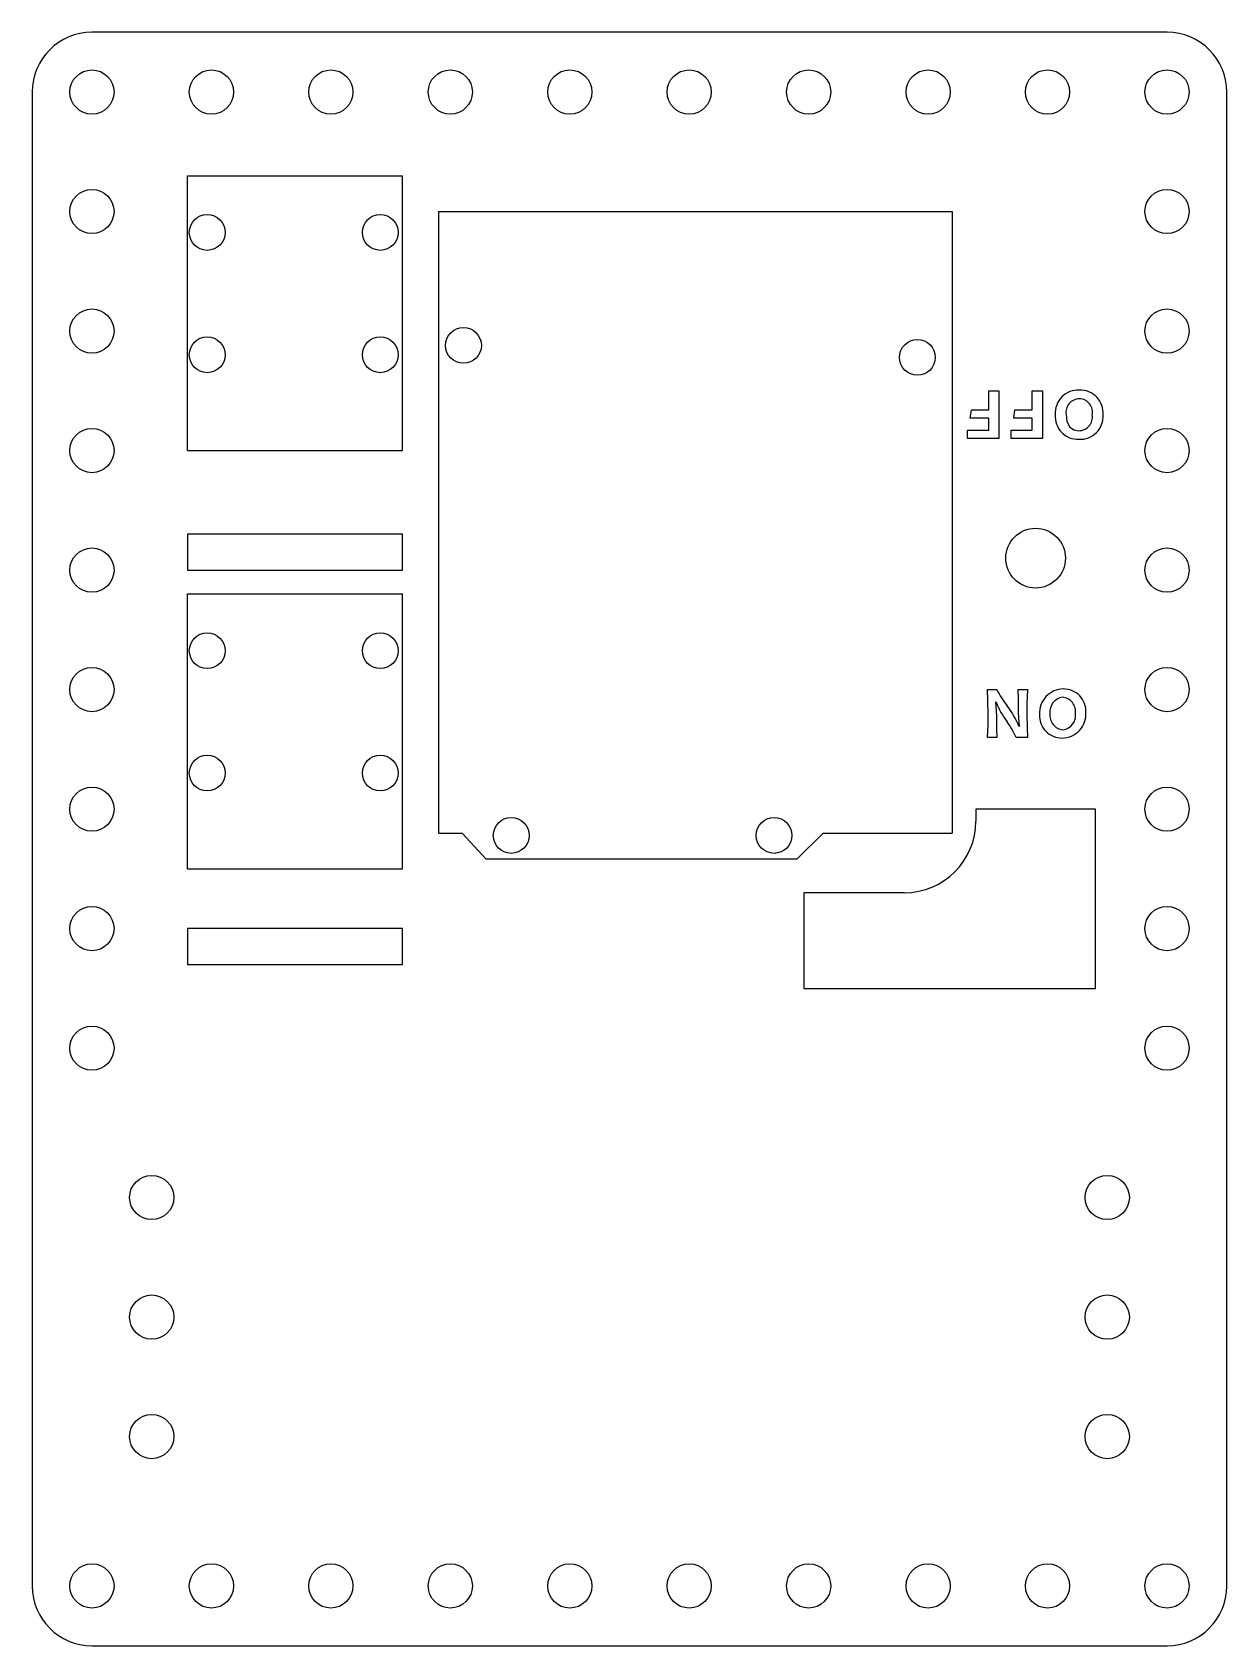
# Model space of a CAD drawing. Header units: inches. Extents: x 0 to 8.8, y 0 to 18.2.
# Drawn here: x 3.77 to 8.77, y 11.41 to 18.16 of the extents above; entities outside this region: 2.
import ezdxf

# ---------------------------------------------------------------- set-up
doc = ezdxf.new("R2010")
doc.units = ezdxf.units.IN
doc.header["$MEASUREMENT"] = 0
doc.styles.add('SLDTEXTSTYLE0', font='TXT', dxfattribs={"width": 0.7})

msp = doc.modelspace()

# ---------------------------------------------------------------- linework, layer by layer
at = {"color": 7, "linetype": 'Continuous', "lineweight": 25}
for p, q in [((8.5181, 18.1614), (4.0181, 18.1614)), ((3.7681, 17.9114), (3.7681, 11.6614)), ((8.7681, 11.6614), (8.7681, 17.9114)), ((4.4181, 17.5614), (5.3181, 17.5614)), ((4.4181, 16.4114), (4.4181, 17.5614)), ((5.3181, 16.4114), (5.3181, 17.5614)), ((5.4681, 17.4114), (7.6181, 17.4114)), ((5.4681, 17.4114), (5.4681, 14.8114)), ((7.6181, 17.4114), (7.6181, 14.8114)), ((7.7718, 16.6614), (7.8144, 16.6614)), ((7.7718, 16.5823), (7.7718, 16.6614)), ((7.8144, 16.6614), (7.8144, 16.4614)), ((7.9541, 16.6614), (7.9967, 16.6614)), ((7.9541, 16.5823), (7.9541, 16.6614)), ((7.9967, 16.6614), (7.9967, 16.4614)), ((7.6944, 16.5471), (7.6994, 16.5823)), ((7.7718, 16.5471), (7.6944, 16.5471)), ((7.6994, 16.5823), (7.7718, 16.5823)), ((7.7718, 16.4969), (7.7718, 16.5471)), ((7.8767, 16.5471), (7.8817, 16.5823)), ((7.9541, 16.5471), (7.8767, 16.5471)), ((7.8817, 16.5823), (7.9541, 16.5823)), ((7.9541, 16.4969), (7.9541, 16.5471)), ((7.683, 16.4969), (7.7718, 16.4969)), ((7.683, 16.4614), (7.683, 16.4969)), ((7.8653, 16.4969), (7.9541, 16.4969)), ((7.8653, 16.4614), (7.8653, 16.4969)), ((4.4181, 16.4114), (5.3181, 16.4114)), ((7.8144, 16.4614), (7.683, 16.4614)), ((7.9967, 16.4614), (7.8653, 16.4614)), ((4.4181, 16.0614), (4.4181, 15.9114)), ((5.3181, 16.0614), (4.4181, 16.0614)), ((5.3181, 15.9114), (5.3181, 16.0614)), ((4.4181, 15.9114), (5.3181, 15.9114)), ((4.4181, 14.6614), (4.4181, 15.8114)), ((4.4181, 15.8114), (5.3181, 15.8114)), ((5.3181, 14.6614), (5.3181, 15.8114)), ((7.767, 15.4114), (7.8056, 15.4114)), ((7.8946, 15.4114), (7.9338, 15.4114)), ((7.8026, 15.3582), (7.8003, 15.3582)), ((7.898, 15.2581), (7.9005, 15.2581)), ((7.8061, 15.2114), (7.767, 15.2114)), ((7.9338, 15.2114), (7.8868, 15.2114)), ((7.7181, 14.9114), (7.7181, 14.8614)), ((8.2181, 14.9114), (7.7181, 14.9114)), ((8.2181, 14.1614), (8.2181, 14.9114)), ((5.4681, 14.8114), (5.5681, 14.8114)), ((5.6681, 14.7014), (5.5681, 14.8114)), ((6.9681, 14.7014), (7.0781, 14.8114)), ((7.0781, 14.8114), (7.6181, 14.8114)), ((4.4181, 14.6614), (5.3181, 14.6614)), ((6.9681, 14.7014), (5.6681, 14.7014)), ((7.4181, 14.5614), (6.9982, 14.5614)), ((6.9982, 14.5614), (6.9982, 14.1614)), ((4.4181, 14.4114), (4.4181, 14.2614)), ((5.3181, 14.4114), (4.4181, 14.4114)), ((5.3181, 14.2614), (5.3181, 14.4114)), ((4.4181, 14.2614), (5.3181, 14.2614)), ((6.9982, 14.1614), (8.2181, 14.1614)), ((4.0181, 11.4114), (8.5181, 11.4114))]:
    msp.add_line(p, q, dxfattribs=at)
at = {"color": 7, "linetype": 'Continuous', "lineweight": 25, "flags": 128}
for points in [[(8.0955, 16.5623), (8.0986, 16.535), (8.1106, 16.5105), (8.128, 16.498), (8.1492, 16.4943)], [(7.7691, 15.3068), (7.7685, 15.3654), (7.767, 15.4114)], [(7.8967, 15.3189), (7.8959, 15.3707), (7.8946, 15.4114)], [(7.9338, 15.4114), (7.9319, 15.3528), (7.9315, 15.3068)], [(7.8003, 15.3582), (7.8031, 15.3239), (7.8039, 15.2968)], [(7.767, 15.2114), (7.7688, 15.2648), (7.7691, 15.3068)], [(7.8039, 15.2968), (7.8046, 15.249), (7.8061, 15.2114)], [(7.9005, 15.2581), (7.8975, 15.2921), (7.8967, 15.3189)], [(7.9315, 15.3068), (7.9321, 15.2533), (7.9338, 15.2114)]]:
    msp.add_lwpolyline(points, dxfattribs=at)
at = {"color": 7, "linetype": 'Continuous', "lineweight": 25}
for centre, radius in [((4.0181, 17.9114), 0.0925), ((4.5181, 17.9114), 0.0925), ((5.0181, 17.9114), 0.0925), ((5.5181, 17.9114), 0.0925), ((6.0181, 17.9114), 0.0925), ((6.5181, 17.9114), 0.0925), ((7.0181, 17.9114), 0.0925), ((7.5181, 17.9114), 0.0925), ((8.0181, 17.9114), 0.0925), ((8.5181, 17.9114), 0.0925), ((4.0181, 17.4114), 0.0925), ((8.5181, 17.4114), 0.0925), ((4.5006, 17.3241), 0.075), ((5.225, 17.3241), 0.075), ((4.0181, 16.9114), 0.0925), ((8.5181, 16.9114), 0.0925), ((4.5006, 16.8123), 0.075), ((5.225, 16.8123), 0.075), ((5.5731, 16.8514), 0.075), ((7.4731, 16.8014), 0.075), ((4.0181, 16.4114), 0.0925), ((8.5181, 16.4114), 0.0925), ((7.9681, 15.9614), 0.125), ((4.0181, 15.9114), 0.0925), ((8.5181, 15.9114), 0.0925), ((4.5006, 15.5741), 0.075), ((5.225, 15.5741), 0.075), ((4.0181, 15.4114), 0.0925), ((8.5181, 15.4114), 0.0925), ((4.5006, 15.0623), 0.075), ((5.225, 15.0623), 0.075), ((4.0181, 14.9114), 0.0925), ((8.5181, 14.9114), 0.0925), ((5.7731, 14.8014), 0.075), ((6.8731, 14.8014), 0.075), ((4.0181, 14.4114), 0.0925), ((8.5181, 14.4114), 0.0925), ((4.0181, 13.9114), 0.0925), ((8.5181, 13.9114), 0.0925), ((4.2681, 13.2864), 0.0925), ((8.2681, 13.2864), 0.0925), ((4.2681, 12.7864), 0.0925), ((8.2681, 12.7864), 0.0925), ((4.2681, 12.2864), 0.0925), ((8.2681, 12.2864), 0.0925), ((4.0181, 11.6614), 0.0925), ((4.5181, 11.6614), 0.0925), ((5.0181, 11.6614), 0.0925), ((5.5181, 11.6614), 0.0925), ((6.0181, 11.6614), 0.0925), ((6.5181, 11.6614), 0.0925), ((7.0181, 11.6614), 0.0925), ((7.5181, 11.6614), 0.0925), ((8.0181, 11.6614), 0.0925), ((8.5181, 11.6614), 0.0925)]:
    msp.add_circle(centre, radius, dxfattribs=at)
for centre, radius, start, end in [((4.0181, 17.9114), 0.25, 90, 180), ((8.5181, 17.9114), 0.25, 0, 90), ((8.1464, 16.5682), 0.0962, 87.05753, 183.67267), ((8.1525, 16.5707), 0.0577, 91.17841, 188.43906), ((8.1552, 16.5688), 0.0955, 355.16716, 92.33278), ((8.1494, 16.5714), 0.0571, 348.95719, 88.01267), ((8.1453, 16.5537), 0.0953, 174.99453, 272.35043), ((8.1542, 16.5548), 0.0964, 267.05082, 3.52754), ((8.1482, 16.5521), 0.0578, 270.99732, 8.34996), ((8.1977, 15.6133), 0.4411, 207.24208, 217.48806), ((8.0855, 15.3132), 0.1011, 90.74945, 183.31807), ((8.0845, 15.32), 0.0943, 357.24925, 90.22853), ((8.1415, 15.4959), 0.3658, 202.114, 216.88998), ((7.5748, 15.1288), 0.3482, 21.80444, 38.36573), ((8.089, 15.3188), 0.0614, 98.32946, 186.4592), ((8.0747, 15.3187), 0.061, 352.6009, 84.99491), ((7.5872, 15.0802), 0.327, 23.64132, 36.84174), ((8.0786, 15.3027), 0.0942, 177.18133, 270.29645), ((8.0883, 15.3039), 0.0608, 172.44466, 265.15115), ((8.0777, 15.3096), 0.1012, 270.76605, 3.30147), ((8.0744, 15.3039), 0.0613, 278.24026, 6.5484), ((7.4181, 14.8614), 0.3, 270, 0), ((4.0181, 11.6614), 0.25, 180, 270), ((8.5181, 11.6614), 0.25, 270, 0)]:
    msp.add_arc(centre, radius, start, end, dxfattribs=at)

# ---------------------------------------------------------------- texts
at = {"color": 7, "linetype": 'Continuous', "char_height": 0.340551, "attachment_point": 1, "style": 'SLDTEXTSTYLE0'}
for s, insert in [('SOLIDWORKS Educational Product.', (0, 0.9498)), ('For Instructional Use Only.', (0, 0.439))]:
    msp.add_mtext(s, dxfattribs=dict(at, insert=insert))

doc.saveas('drawing.dxf')
